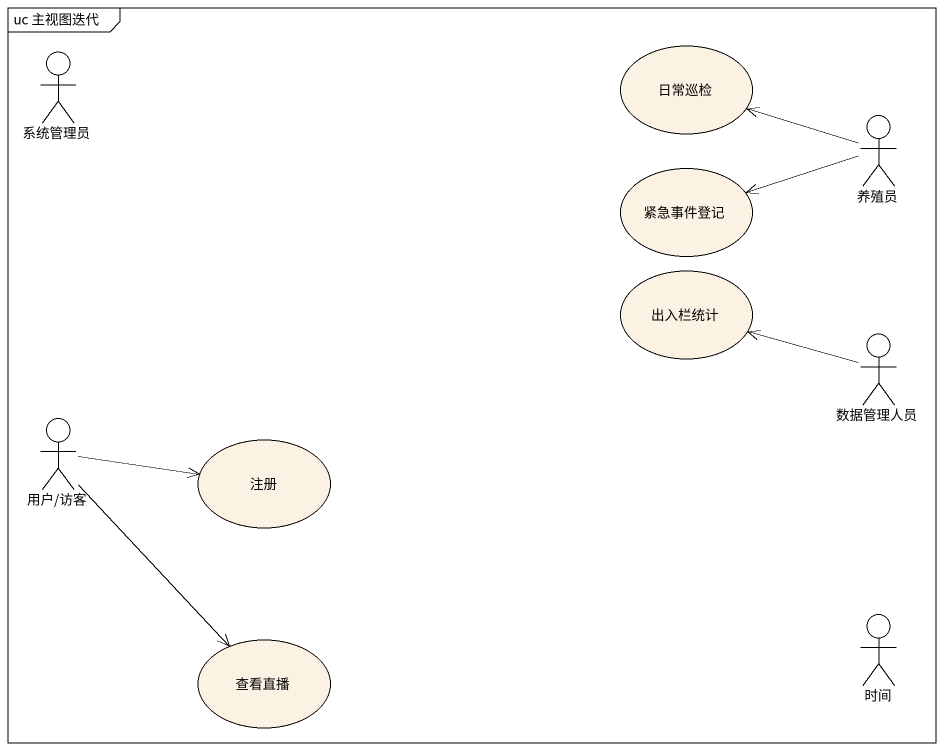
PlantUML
@startuml
mainframe uc 主视图迭代
actor 系统管理员
usecase 日常巡检
actor 养殖员
usecase 紧急事件登记
usecase 出入栏统计
actor 数据管理人员
actor "用户/访客" as 用户_访客
usecase 注册
usecase 查看直播
actor 时间
养殖员 -left-> 日常巡检
养殖员 -left-> 紧急事件登记
数据管理人员 -left-> 出入栏统计
用户_访客 -right-> 注册
用户_访客 --> 查看直播
@enduml
